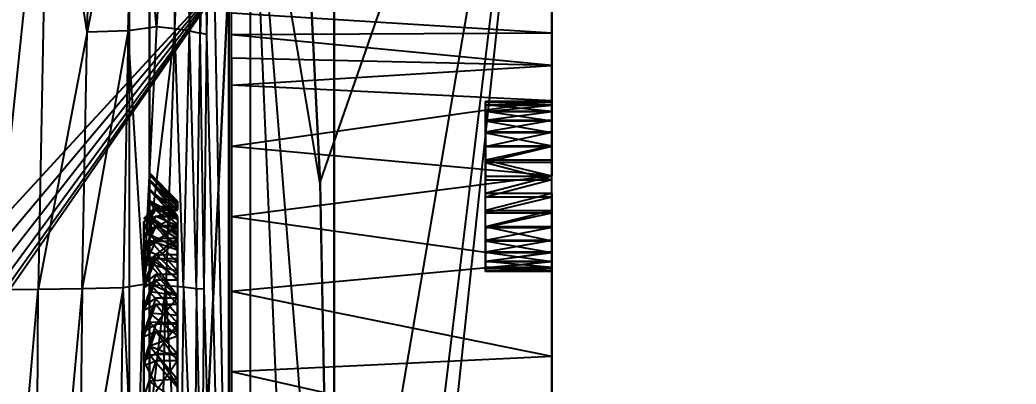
# Model space of a CAD drawing. Extents: x 11992 to 29481, y -6727 to 6811.
# Drawn here: x 18503.5 to 18649.6, y 3259.6 to 3313 of the extents above; entities that cross this region are included whole.
import ezdxf

# ---------------------------------------------------------------- set-up
doc = ezdxf.new("R2010")
doc.units = 0
doc.header["$MEASUREMENT"] = 0
doc.layers.get('0').update_dxf_attribs({"color": 8, "linetype": 'CONTINUOUS'})
for name, color, linetype in [('FF-FINISH【完成面】', 8, 'CONTINUOUS'), ('WALL', 8, 'CONTINUOUS'), ('zoylight 5回路', 4, 'CONTINUOUS')]:
    doc.layers.add(name, color=color, linetype=linetype)

msp = doc.modelspace()

# ---------------------------------------------------------------- linework, layer by layer
for p, q in [((18549.61, 3630.6, 559.57), (18549.61, 2730.6, 559.57)), ((18549.61, 3630.6, 429.57), (18549.61, 2730.6, 429.57)), ((18549.61, 3630.6, 429.57), (18549.61, 2730.6, 429.57)), ((18549.61, 3630.6, -40.43), (18549.61, 2730.6, -40.43)), ((18549.61, 2730.6, 559.57), (18549.61, 3630.6, 559.57)), ((18549.61, 2730.6, -2440.43), (18549.61, 3630.6, -2440.43)), ((18549.61, 2730.6, -2440.43), (18549.61, 3630.6, -2440.43)), ((18549.61, 2730.6, -2640.43), (18549.61, 3630.6, -2640.43)), ((18542.11, 3017.47, -2034.43), (18581.54, 3387.11, -2034.43)), ((18547.54, 3289.27, -2034.43), (18581.54, 3387.11, -2034.43)), ((18547.54, 3107.93, -2034.43), (18581.54, 3387.11, -2034.43)), ((18549.35, 3198.6, -2034.43), (18581.54, 3387.11, -2034.43)), ((18581.54, 3198.6, -2057.43), (18581.54, 3387.11, -2034.43)), ((18537.28, 3379.04, -2026.43), (18537.28, 3018.15, -2026.43)), ((18581.54, 3375.84, -2104.77), (18581.54, 3301, -2121.96)), ((18581.54, 3363.33, -2174.9), (18581.54, 3301.2, -2219.52)), ((18547.55, 3108.21, -2026.43), (18537.28, 3349.85, -2026.43)), ((18549.35, 3198.6, -2026.43), (18537.28, 3349.85, -2026.43)), ((18547.55, 3288.99, -2026.43), (18537.28, 3349.85, -2026.43)), ((18581.54, 3290.18, -2188.36), (18581.54, 3349.56, -2244.79)), ((18499.83, 3273.58, -1957.54), (18507.65, 3348.13, -1964)), ((18507.65, 3348.13, -1964), (18506.2, 3273.52, -1959.46)), ((18513.36, 3311.24, -1964.55), (18507.65, 3348.13, -1964)), ((18513.36, 3311.24, -1964.55), (18514.38, 3347.96, -1967.58)), ((18520.49, 3347.88, -1972.14), (18513.36, 3311.24, -1964.55)), ((18519.41, 3311.42, -1968.63), (18520.49, 3347.88, -1972.14)), ((18523.54, 3312.04, -1972.24), (18520.49, 3347.88, -1972.14)), ((18525.84, 3347.89, -1977.58), (18523.54, 3312.04, -1972.24)), ((18526.22, 3311.76, -1975.26), (18525.84, 3347.89, -1977.58)), ((18526.22, 3311.76, -1975.26), (18527.88, 3347.92, -1980.36)), ((18528.39, 3311.45, -1978.68), (18527.88, 3347.92, -1980.36)), ((18528.39, 3311.45, -1978.68), (18529.52, 3348, -1983.39)), ((18529.97, 3311.12, -1982.4), (18529.52, 3348, -1983.39)), ((18530.73, 3348.1, -1986.61), (18529.97, 3311.12, -1982.4)), ((18530.93, 3310.92, -1986.34), (18530.73, 3348.1, -1986.61)), ((18530.93, 3310.92, -1986.34), (18531.5, 3348.24, -1989.97)), ((18537.28, 3047.35, -2026.43), (18531.5, 3348.24, -1989.97)), ((18547.54, 3289.27, -2034.43), (18545.27, 3334.54, -2034.43)), ((18545.3, 3334.11, -2026.43), (18547.54, 3289.27, -2034.43)), ((18545.3, 3334.11, -2026.43), (18547.55, 3288.99, -2026.43)), ((18581.54, 3334.55, -2314.43), (18581.54, 3290.18, -2188.36)), ((18522.5, 3290.41, -1455.33), (18522.5, 3325.6, -1529.31)), ((18522.5, 3270.05, -1495.13), (18522.5, 3324.5, -1368.04)), ((18522.5, 3324.5, -1532.83), (18522.5, 3288.08, -1433.34)), ((18522.5, 3286.2, -1428.06), (18522.5, 3324.5, -1368.04)), ((18522.5, 3280.76, -1417.83), (18522.5, 3323.78, -1367.17)), ((18522.5, 3323.78, -1533.71), (18522.5, 3260.08, -1502.03)), ((18522.5, 3265.26, -1498.83), (18522.5, 3322.9, -1534.43)), ((18534.14, 3322.9, -1534.43), (18534.14, 3073.42, -1367.17)), ((18433.77, 3175.25, -2306.81), (18534.54, 3320.42, -2312)), ((18534.54, 3320.42, -2312), (18437.11, 3182.63, -2306.98)), ((18534.54, 3320.42, -2312), (18437.11, 3214.57, -2306.98)), ((18439.01, 3190.51, -2307.08), (18534.54, 3320.42, -2312)), ((18534.54, 3320.42, -2312), (18439.01, 3206.69, -2307.08)), ((18534.54, 3320.42, -2312), (18439.6, 3198.6, -2307.11)), ((18522.5, 3136.44, -1507.43), (18522.5, 3319.38, -1535.53)), ((18534.14, 3319.38, -1535.53), (18522.5, 3077.82, -1535.53)), ((18522.5, 3077.82, -1365.35), (18534.14, 3319.38, -1365.35)), ((18522.5, 3225.86, -1509), (18522.5, 3319.38, -1535.53)), ((18522.5, 3319.38, -1365.35), (18522.5, 3263.86, -1401.11)), ((18534.14, 3077.82, -1365.35), (18534.14, 3320.66, -1535.4)), ((18534.54, 3198.6, -2271.17), (18534.54, 3320.42, -2312)), ((18581.54, 3311.09, -2252.2), (18534.54, 3314.04, -2266.26)), ((18523.54, 3312.04, -1972.24), (18519.41, 3311.42, -1968.63)), ((18523.54, 3312.04, -1972.24), (18521.67, 3274.26, -1968.36)), ((18526.22, 3311.76, -1975.26), (18523.54, 3312.04, -1972.24)), ((18513.36, 3311.24, -1964.55), (18506.2, 3273.52, -1959.46)), ((18519.41, 3311.42, -1968.63), (18512.64, 3273.63, -1962.34)), ((18512.64, 3273.63, -1962.34), (18513.36, 3311.24, -1964.55)), ((18519.41, 3311.42, -1968.63), (18513.36, 3311.24, -1964.55)), ((18519.41, 3311.42, -1968.63), (18518.64, 3273.74, -1966.03)), ((18521.67, 3274.26, -1968.36), (18519.41, 3311.42, -1968.63)), ((18526.22, 3311.76, -1975.26), (18521.67, 3274.26, -1968.36)), ((18526.22, 3311.76, -1975.26), (18524.91, 3274.06, -1971.54)), ((18528.39, 3311.45, -1978.68), (18526.22, 3311.76, -1975.26)), ((18527.51, 3273.83, -1975.25), (18526.22, 3311.76, -1975.26)), ((18527.51, 3273.83, -1975.25), (18528.39, 3311.45, -1978.68)), ((18528.39, 3311.45, -1978.68), (18529.97, 3311.12, -1982.4)), ((18529.41, 3273.59, -1979.37), (18528.39, 3311.45, -1978.68)), ((18529.41, 3273.59, -1979.37), (18529.97, 3311.12, -1982.4)), ((18530.52, 3273.57, -1983.78), (18529.97, 3311.12, -1982.4)), ((18530.93, 3310.92, -1986.34), (18529.97, 3311.12, -1982.4)), ((18530.52, 3273.57, -1983.78), (18530.93, 3310.92, -1986.34)), ((18537.28, 3047.35, -2026.43), (18530.93, 3310.92, -1986.34)), ((18581.54, 3311.09, -2252.2), (18534.54, 3310.85, -2250.42)), ((18581.54, 3306.35, -2235.61), (18534.54, 3310.85, -2250.42)), ((18581.54, 3306.35, -2235.61), (18534.54, 3307.42, -2238.24)), ((18534.54, 3307.42, -2238.24), (18534.54, 3248.49, -2229.66)), ((18534.54, 3303.48, -2225.55), (18581.54, 3306.35, -2235.61)), ((18581.54, 3301.2, -2219.52), (18534.54, 3303.48, -2225.55)), ((18581.54, 3301.2, -2219.52), (18534.54, 3294.49, -2199.22)), ((18571.8, 3301, -2121.96), (18581.54, 3301.06, -2119.44)), ((18581.54, 3301.06, -2119.44), (18571.8, 3301.06, -2119.44)), ((18571.8, 3301.06, -2119.44), (18581.54, 3300.59, -2116.91)), ((18571.8, 3276.14, -2121.42), (18571.8, 3301.06, -2119.44)), ((18581.54, 3301, -2121.96), (18571.8, 3300.48, -2124.32)), ((18581.54, 3301, -2121.96), (18571.8, 3301, -2121.96)), ((18581.54, 3300.59, -2116.91), (18571.8, 3300.59, -2116.91)), ((18581.54, 3299.62, -2114.53), (18571.8, 3300.59, -2116.91)), ((18571.8, 3300.59, -2116.91), (18571.8, 3299.62, -2114.53)), ((18581.54, 3300.48, -2124.32), (18571.8, 3299.57, -2126.42)), ((18581.54, 3300.48, -2124.32), (18571.8, 3300.48, -2124.32)), ((18581.54, 3299.62, -2114.53), (18571.8, 3299.62, -2114.53)), ((18581.54, 3298.21, -2112.43), (18571.8, 3299.62, -2114.53)), ((18581.54, 3299.57, -2126.42), (18571.8, 3299.57, -2126.42)), ((18571.8, 3299.57, -2126.42), (18571.8, 3289.59, -2132.89)), ((18581.54, 3299.57, -2126.42), (18571.8, 3298.29, -2128.32)), ((18581.54, 3298.29, -2128.32), (18571.8, 3298.29, -2128.32)), ((18581.54, 3298.29, -2128.32), (18571.8, 3296.59, -2130.04)), ((18581.54, 3298.21, -2112.43), (18571.8, 3298.21, -2112.43)), ((18581.54, 3296.49, -2110.73), (18571.8, 3298.21, -2112.43)), ((18571.8, 3298.21, -2112.43), (18571.8, 3294.59, -2109.46)), ((18581.54, 3298.21, -2112.43), (18581.54, 3296.49, -2110.73)), ((18581.54, 3296.59, -2130.04), (18571.8, 3296.59, -2130.04)), ((18571.8, 3294.5, -2131.45), (18581.54, 3296.59, -2130.04)), ((18571.8, 3294.5, -2131.45), (18571.8, 3296.59, -2130.04)), ((18571.8, 3296.49, -2110.73), (18581.54, 3294.59, -2109.46)), ((18581.54, 3296.49, -2110.73), (18571.8, 3296.49, -2110.73)), ((18581.54, 3290.18, -2188.36), (18534.54, 3294.49, -2199.22)), ((18534.54, 3245.78, -2201.75), (18534.54, 3294.49, -2199.22)), ((18581.54, 3294.59, -2109.46), (18571.8, 3292.5, -2108.55)), ((18571.8, 3294.59, -2109.46), (18581.54, 3294.59, -2109.46)), ((18571.8, 3294.5, -2131.45), (18581.54, 3294.5, -2131.45)), ((18581.54, 3294.5, -2131.45), (18571.8, 3292.12, -2132.42)), ((18581.54, 3292.12, -2132.42), (18581.54, 3294.5, -2131.45)), ((18581.54, 3290.13, -2108.02), (18571.8, 3292.5, -2108.55)), ((18581.54, 3292.5, -2108.55), (18571.8, 3292.5, -2108.55)), ((18581.54, 3292.12, -2132.42), (18571.8, 3292.12, -2132.42)), ((18571.8, 3292.12, -2132.42), (18581.54, 3289.59, -2132.89)), ((18526.64, 3286.45, -1449.04), (18522.5, 3290.61, -1449.6)), ((18522.5, 3290.61, -1449.6), (18526.64, 3286.32, -1454.55)), ((18522.5, 3290.41, -1455.33), (18526.64, 3286.32, -1454.55)), ((18522.5, 3290.41, -1455.33), (18526.64, 3285.6, -1460.15)), ((18526.64, 3286.45, -1449.04), (18522.5, 3290.26, -1444.02)), ((18522.5, 3128.82, -1504.24), (18522.5, 3290.26, -1444.02)), ((18526.64, 3286.05, -1443.68), (18522.5, 3290.26, -1444.02)), ((18581.54, 3290.18, -2188.36), (18534.54, 3284.16, -2171.88)), ((18581.54, 3290.13, -2108.02), (18571.8, 3287.61, -2107.97)), ((18571.8, 3290.13, -2108.02), (18581.54, 3290.13, -2108.02)), ((18581.54, 3263.71, -2125.71), (18581.54, 3290.18, -2188.36)), ((18581.54, 3201.16, -2057.55), (18581.54, 3290.13, -2108.02)), ((18522.5, 3289.64, -1461.12), (18526.64, 3285.6, -1460.15)), ((18526.64, 3285.02, -1462.95), (18522.5, 3289.64, -1461.12)), ((18522.5, 3289.64, -1461.12), (18526.64, 3284.29, -1465.73)), ((18526.64, 3285.16, -1438.54), (18522.5, 3289.42, -1438.64)), ((18526.64, 3286.05, -1443.68), (18522.5, 3289.42, -1438.64)), ((18549.35, 3198.6, -2034.43), (18547.54, 3289.27, -2034.43)), ((18547.55, 3288.99, -2026.43), (18547.54, 3289.27, -2034.43)), ((18547.55, 3288.99, -2026.43), (18549.35, 3198.6, -2026.43)), ((18571.8, 3289.59, -2132.89), (18581.54, 3289.59, -2132.89)), ((18581.54, 3289.59, -2132.89), (18571.8, 3287.06, -2132.83)), ((18522.5, 3288.27, -1466.89), (18526.64, 3284.29, -1465.73)), ((18526.64, 3283.76, -1433.44), (18522.5, 3288.08, -1433.34)), ((18526.64, 3285.16, -1438.54), (18522.5, 3288.08, -1433.34)), ((18571.8, 3284.7, -2132.31), (18571.8, 3287.61, -2107.97)), ((18581.54, 3287.61, -2107.97), (18571.8, 3285.08, -2108.43)), ((18581.54, 3287.61, -2107.97), (18571.8, 3287.61, -2107.97)), ((18581.54, 3287.61, -2107.97), (18581.54, 3250.94, -2100.53)), ((18522.5, 3286.56, -1471.9), (18526.64, 3284.29, -1465.73)), ((18522.5, 3286.56, -1471.9), (18526.64, 3283.01, -1469.59)), ((18526.64, 3281.43, -1473.37), (18522.5, 3286.56, -1471.9)), ((18522.5, 3286.2, -1428.06), (18526.64, 3281.82, -1428.36)), ((18522.5, 3286.2, -1428.06), (18526.64, 3283.76, -1433.44)), ((18526.64, 3286.45, -1449.04), (18526.64, 3285.17, -1458.03)), ((18571.8, 3285.08, -2108.43), (18571.8, 3287.06, -2132.83)), ((18581.54, 3287.06, -2132.83), (18571.8, 3287.06, -2132.83)), ((18581.54, 3287.06, -2132.83), (18571.8, 3284.7, -2132.31)), ((18581.54, 3284.7, -2132.31), (18581.54, 3287.06, -2132.83)), ((18523.44, 3285.66, -1448.19), (18521.7, 3283.88, -1447.55)), ((18523.44, 3285.66, -1448.19), (18521.7, 3283.92, -1452.62)), ((18521.7, 3283.44, -1457.79), (18523.44, 3285.63, -1453.2)), ((18521.7, 3283.92, -1452.62), (18523.44, 3285.63, -1453.2)), ((18521.7, 3283.88, -1447.55), (18523.44, 3285.2, -1443.05)), ((18521.7, 3283.38, -1442.65), (18523.44, 3285.2, -1443.05)), ((18521.7, 3283.44, -1457.79), (18523.44, 3285.17, -1458.03)), ((18523.44, 3285.17, -1458.03), (18521.7, 3282.57, -1462.4)), ((18523.44, 3284.27, -1462.8), (18521.7, 3281.24, -1467.07)), ((18523.44, 3284.27, -1462.8), (18521.7, 3282.57, -1462.4)), ((18526.64, 3279.58, -1477.03), (18522.5, 3284.33, -1476.9)), ((18526.64, 3281.43, -1473.37), (18522.5, 3284.33, -1476.9)), ((18523.44, 3285.66, -1448.19), (18526.64, 3285.63, -1453.2)), ((18526.64, 3285.66, -1448.19), (18523.44, 3285.2, -1443.05)), ((18523.44, 3285.66, -1448.19), (18526.64, 3285.66, -1448.19)), ((18526.64, 3285.63, -1453.2), (18523.44, 3285.63, -1453.2)), ((18523.44, 3285.17, -1458.03), (18526.64, 3285.63, -1453.2)), ((18523.44, 3284.21, -1437.84), (18526.64, 3285.2, -1443.05)), ((18523.44, 3285.2, -1443.05), (18526.64, 3285.2, -1443.05)), ((18523.44, 3285.17, -1458.03), (18526.64, 3284.27, -1462.8)), ((18523.44, 3285.17, -1458.03), (18526.64, 3285.17, -1458.03)), ((18523.44, 3284.27, -1462.8), (18526.64, 3282.89, -1467.63)), ((18523.44, 3284.27, -1462.8), (18526.64, 3284.27, -1462.8)), ((18526.64, 3285.66, -1448.19), (18526.64, 3285.6, -1460.15)), ((18581.54, 3285.08, -2108.43), (18571.8, 3282.7, -2109.41)), ((18571.8, 3285.08, -2108.43), (18581.54, 3285.08, -2108.43)), ((18581.54, 3284.7, -2132.31), (18571.8, 3284.7, -2132.31)), ((18581.54, 3284.7, -2132.31), (18571.8, 3282.61, -2131.4)), ((18581.54, 3243.11, -2088.24), (18581.54, 3285.08, -2108.43)), ((18523.44, 3284.21, -1437.84), (18521.7, 3282.44, -1437.93)), ((18523.44, 3284.21, -1437.84), (18521.7, 3283.38, -1442.65)), ((18521.7, 3283.44, -1457.79), (18521.7, 3186.77, -1462.92)), ((18521.7, 3219.79, -1501.25), (18521.7, 3283.44, -1457.79)), ((18521.7, 3282.44, -1437.93), (18521.7, 3283.44, -1457.79)), ((18523.44, 3282.89, -1467.63), (18521.7, 3281.24, -1467.07)), ((18523.44, 3282.89, -1467.63), (18521.7, 3279.43, -1471.73)), ((18522.5, 3283.75, -1422.86), (18526.64, 3279.31, -1423.38)), ((18522.5, 3283.75, -1422.86), (18526.64, 3281.82, -1428.36)), ((18526.64, 3284.21, -1437.84), (18523.44, 3282.69, -1432.66)), ((18523.44, 3284.21, -1437.84), (18526.64, 3284.21, -1437.84)), ((18526.64, 3281.01, -1472.44), (18523.44, 3282.89, -1467.63)), ((18523.44, 3282.89, -1467.63), (18526.64, 3282.89, -1467.63)), ((18526.64, 3284.21, -1437.84), (18526.64, 3276.24, -1418.59)), ((18526.64, 3278.01, -1422.67), (18526.64, 3283.01, -1469.59)), ((18526.64, 3275.71, -1481.72), (18526.64, 3282.89, -1467.63)), ((18581.54, 3277.58, -2156.6), (18534.54, 3284.16, -2171.88)), ((18534.54, 3284.16, -2171.88), (18534.54, 3234.48, -2184.55)), ((18521.7, 3282.44, -1437.93), (18523.44, 3282.69, -1432.66)), ((18521.7, 3279.14, -1428.52), (18523.44, 3282.69, -1432.66)), ((18521.7, 3281.04, -1433.21), (18523.44, 3282.69, -1432.66)), ((18521.7, 3266.6, -1411.56), (18521.7, 3282.44, -1437.93)), ((18521.7, 3191.85, -1416.78), (18521.7, 3282.44, -1437.93)), ((18526.64, 3279.58, -1477.03), (18522.5, 3281.56, -1481.81)), ((18526.64, 3277.45, -1480.53), (18522.5, 3281.56, -1481.81)), ((18526.64, 3282.69, -1432.66), (18523.44, 3280.62, -1427.57)), ((18526.64, 3282.69, -1432.66), (18523.44, 3282.69, -1432.66)), ((18581.54, 3280.6, -2110.82), (18571.8, 3282.7, -2109.41)), ((18581.54, 3282.7, -2109.41), (18571.8, 3282.7, -2109.41)), ((18571.8, 3282.61, -2131.4), (18571.8, 3276.19, -2118.89)), ((18571.8, 3282.61, -2131.4), (18581.54, 3282.61, -2131.4)), ((18581.54, 3282.61, -2131.4), (18571.8, 3280.71, -2130.12)), ((18521.7, 3187, -1477.31), (18521.7, 3281.24, -1467.07)), ((18523.44, 3281.01, -1472.44), (18521.7, 3279.43, -1471.73)), ((18521.7, 3276.73, -1423.93), (18523.44, 3280.62, -1427.57)), ((18521.7, 3279.14, -1428.52), (18523.44, 3280.62, -1427.57)), ((18522.5, 3280.76, -1417.83), (18526.64, 3276.24, -1418.59)), ((18522.5, 3280.76, -1417.83), (18526.64, 3279.31, -1423.38)), ((18522.5, 3268.72, -1404.63), (18522.5, 3280.76, -1417.83)), ((18526.64, 3281.01, -1472.44), (18523.44, 3278.62, -1477.16)), ((18526.64, 3281.01, -1472.44), (18523.44, 3281.01, -1472.44)), ((18523.44, 3278.01, -1422.67), (18526.64, 3280.62, -1427.57)), ((18523.44, 3280.62, -1427.57), (18526.64, 3280.62, -1427.57)), ((18526.64, 3281.01, -1472.44), (18526.64, 3278.62, -1477.16)), ((18581.54, 3280.71, -2130.12), (18571.8, 3280.71, -2130.12)), ((18581.54, 3280.71, -2130.12), (18571.8, 3278.99, -2128.42)), ((18581.54, 3278.9, -2112.54), (18571.8, 3280.6, -2110.82)), ((18581.54, 3280.6, -2110.82), (18571.8, 3280.6, -2110.82)), ((18523.44, 3278.62, -1477.16), (18521.7, 3279.43, -1471.73)), ((18521.7, 3274.29, -1480.71), (18523.44, 3278.62, -1477.16)), ((18523.44, 3278.62, -1477.16), (18521.7, 3277.11, -1476.3)), ((18526.64, 3275.71, -1481.72), (18523.44, 3278.62, -1477.16)), ((18523.44, 3278.62, -1477.16), (18526.64, 3278.62, -1477.16)), ((18526.64, 3279.58, -1477.03), (18526.64, 3272.48, -1486.98)), ((18571.8, 3278.99, -2128.42), (18571.8, 3277.58, -2126.33)), ((18581.54, 3278.99, -2128.42), (18571.8, 3278.99, -2128.42)), ((18581.54, 3278.99, -2128.42), (18571.8, 3277.58, -2126.33)), ((18581.54, 3278.9, -2112.54), (18571.8, 3278.9, -2112.54)), ((18581.54, 3278.9, -2112.54), (18571.8, 3277.63, -2114.44)), ((18581.54, 3250.94, -2100.53), (18581.54, 3278.9, -2112.54)), ((18523.44, 3278.01, -1422.67), (18521.7, 3273.82, -1419.52)), ((18521.7, 3276.73, -1423.93), (18523.44, 3278.01, -1422.67)), ((18526.64, 3275.08, -1483.86), (18522.5, 3278.25, -1486.54)), ((18526.64, 3277.45, -1480.53), (18522.5, 3278.25, -1486.54)), ((18526.64, 3272.48, -1486.98), (18522.5, 3278.25, -1486.54)), ((18526.64, 3272.64, -1414.08), (18522.5, 3277.23, -1413.06)), ((18522.5, 3277.23, -1413.06), (18526.64, 3276.24, -1418.59)), ((18526.64, 3278.01, -1422.67), (18523.44, 3278.01, -1422.67)), ((18526.64, 3274.9, -1418.04), (18523.44, 3278.01, -1422.67)), ((18526.64, 3278.01, -1422.67), (18526.64, 3253.99, -1400.44)), ((18581.54, 3277.58, -2156.6), (18534.54, 3273.24, -2145.82)), ((18581.54, 3277.63, -2114.44), (18571.8, 3277.63, -2114.44)), ((18581.54, 3276.72, -2116.53), (18571.8, 3277.63, -2114.44)), ((18581.54, 3277.58, -2126.33), (18571.8, 3277.58, -2126.33)), ((18581.54, 3277.58, -2126.33), (18571.8, 3276.6, -2123.95)), ((18581.54, 3276.14, -2121.42), (18581.54, 3277.58, -2156.6)), ((18521.7, 3274.29, -1480.71), (18523.44, 3275.71, -1481.72)), ((18523.44, 3275.71, -1481.72), (18521.7, 3271, -1484.87)), ((18523.44, 3275.71, -1481.72), (18526.64, 3272.3, -1486.02)), ((18526.64, 3275.71, -1481.72), (18523.44, 3275.71, -1481.72)), ((18581.54, 3276.72, -2116.53), (18571.8, 3276.72, -2116.53)), ((18581.54, 3276.19, -2118.89), (18571.8, 3276.72, -2116.53)), ((18571.8, 3276.6, -2123.95), (18581.54, 3276.6, -2123.95)), ((18581.54, 3276.6, -2123.95), (18571.8, 3276.14, -2121.42)), ((18581.54, 3276.19, -2118.89), (18571.8, 3276.19, -2118.89)), ((18581.54, 3276.14, -2121.42), (18571.8, 3276.19, -2118.89)), ((18581.54, 3276.14, -2121.42), (18571.8, 3276.14, -2121.42)), ((18581.54, 3276.72, -2116.53), (18581.54, 3276.19, -2118.89)), ((18521.67, 3274.26, -1968.36), (18518.64, 3273.74, -1966.03)), ((18520.51, 3236.38, -1966.12), (18521.67, 3274.26, -1968.36)), ((18520.51, 3236.38, -1966.12), (18524.91, 3274.06, -1971.54)), ((18524.91, 3274.06, -1971.54), (18521.67, 3274.26, -1968.36)), ((18523.44, 3274.9, -1418.04), (18521.7, 3270.43, -1415.37)), ((18521.7, 3273.82, -1419.52), (18523.44, 3274.9, -1418.04)), ((18521.7, 3183.57, -1430.35), (18521.7, 3274.29, -1480.71)), ((18526.64, 3269.68, -1489.88), (18522.5, 3274.4, -1491.01)), ((18526.64, 3272.48, -1486.98), (18522.5, 3274.4, -1491.01)), ((18526.64, 3271.32, -1413.76), (18523.44, 3274.9, -1418.04)), ((18526.64, 3274.9, -1418.04), (18523.44, 3274.9, -1418.04)), ((18524.09, 3236.28, -1969.36), (18524.91, 3274.06, -1971.54)), ((18526.98, 3236.17, -1973.23), (18524.91, 3274.06, -1971.54)), ((18527.51, 3273.83, -1975.25), (18524.91, 3274.06, -1971.54)), ((18526.64, 3274.9, -1418.04), (18526.64, 3268.55, -1409.94)), ((18499.62, 3198.62, -1956.2), (18506.2, 3273.52, -1959.46)), ((18499.83, 3273.58, -1957.54), (18506.2, 3273.52, -1959.46)), ((18512.64, 3273.63, -1962.34), (18505.76, 3198.4, -1957.94)), ((18505.76, 3198.4, -1957.94), (18506.2, 3273.52, -1959.46)), ((18512.64, 3273.63, -1962.34), (18506.2, 3273.52, -1959.46)), ((18518.64, 3273.74, -1966.03), (18512.22, 3235.99, -1961.01)), ((18512.64, 3273.63, -1962.34), (18512.22, 3235.99, -1961.01)), ((18518.64, 3273.74, -1966.03), (18512.64, 3273.63, -1962.34)), ((18518.19, 3236.04, -1964.47), (18518.64, 3273.74, -1966.03)), ((18520.51, 3236.38, -1966.12), (18518.64, 3273.74, -1966.03)), ((18522.5, 3273.19, -1408.64), (18526.64, 3268.55, -1409.94)), ((18526.64, 3272.64, -1414.08), (18522.5, 3273.19, -1408.64)), ((18527.51, 3273.83, -1975.25), (18526.98, 3236.17, -1973.23)), ((18529.41, 3273.59, -1979.37), (18527.51, 3273.83, -1975.25)), ((18527.51, 3273.83, -1975.25), (18529.07, 3236.04, -1977.58)), ((18529.41, 3273.59, -1979.37), (18529.07, 3236.04, -1977.58)), ((18530.28, 3236.26, -1982.27), (18529.41, 3273.59, -1979.37)), ((18530.52, 3273.57, -1983.78), (18529.41, 3273.59, -1979.37)), ((18530.28, 3236.26, -1982.27), (18530.52, 3273.57, -1983.78)), ((18537.28, 3047.35, -2026.43), (18530.52, 3273.57, -1983.78)), ((18581.54, 3263.71, -2125.71), (18534.54, 3273.24, -2145.82)), ((18523.44, 3272.3, -1486.02), (18521.7, 3267.25, -1488.72)), ((18523.44, 3272.3, -1486.02), (18521.7, 3271, -1484.87)), ((18521.7, 3266.6, -1411.56), (18523.44, 3271.32, -1413.76)), ((18523.44, 3271.32, -1413.76), (18521.7, 3270.43, -1415.37)), ((18526.64, 3272.3, -1486.02), (18523.44, 3268.43, -1490)), ((18523.44, 3272.3, -1486.02), (18526.64, 3272.3, -1486.02)), ((18526.64, 3267.34, -1409.89), (18523.44, 3271.32, -1413.76)), ((18526.64, 3271.32, -1413.76), (18523.44, 3271.32, -1413.76)), ((18526.64, 3272.48, -1486.98), (18526.64, 3264.15, -1493.57)), ((18526.64, 3267.34, -1409.89), (18526.64, 3271.32, -1413.76)), ((18522.5, 3270.05, -1495.13), (18526.64, 3266.71, -1492.53)), ((18526.64, 3269.68, -1489.88), (18522.5, 3270.05, -1495.13)), ((18526.64, 3250.34, -1501.9), (18526.64, 3269.68, -1489.88)), ((18521.7, 3267.25, -1488.72), (18523.44, 3268.43, -1490)), ((18523.44, 3268.43, -1490), (18521.7, 3263.11, -1492.18)), ((18526.64, 3264.02, -1406.25), (18522.5, 3268.72, -1404.63)), ((18526.64, 3268.55, -1409.94), (18522.5, 3268.72, -1404.63)), ((18526.64, 3268.43, -1490), (18523.44, 3268.43, -1490)), ((18523.44, 3264.15, -1493.57), (18526.64, 3268.43, -1490)), ((18521.7, 3262.38, -1408.15), (18523.44, 3267.34, -1409.89)), ((18521.7, 3266.6, -1411.56), (18523.44, 3267.34, -1409.89)), ((18521.7, 3197.32, -1489.67), (18521.7, 3267.25, -1488.72)), ((18526.64, 3263.04, -1406.48), (18523.44, 3267.34, -1409.89)), ((18526.64, 3267.34, -1409.89), (18523.44, 3267.34, -1409.89)), ((18522.5, 3265.26, -1498.83), (18526.64, 3266.71, -1492.53)), ((18522.5, 3265.26, -1498.83), (18526.64, 3260.38, -1497.07)), ((18522.5, 3265.26, -1498.83), (18526.64, 3263.6, -1494.93)), ((18523.44, 3264.15, -1493.57), (18521.7, 3263.11, -1492.18)), ((18526.64, 3264.02, -1406.25), (18522.5, 3263.86, -1401.11)), ((18526.64, 3259.14, -1403.07), (18522.5, 3263.86, -1401.11)), ((18522.5, 3263.86, -1401.11), (18522.5, 3140.23, -1425.63)), ((18523.44, 3264.15, -1493.57), (18526.64, 3264.15, -1493.57)), ((18523.44, 3264.15, -1493.57), (18526.64, 3259.52, -1496.69)), ((18523.44, 3259.52, -1496.69), (18521.7, 3263.11, -1492.18)), ((18523.44, 3263.04, -1406.48), (18521.7, 3257.83, -1405.21)), ((18521.7, 3262.38, -1408.15), (18523.44, 3263.04, -1406.48)), ((18526.64, 3263.04, -1406.48), (18523.44, 3258.48, -1403.58)), ((18526.64, 3263.04, -1406.48), (18523.44, 3263.04, -1406.48)), ((18526.64, 3248.95, -1399.3), (18526.64, 3263.04, -1406.48)), ((18581.54, 3263.71, -2125.71), (18534.54, 3261.43, -2120.34)), ((18581.54, 3250.94, -2100.53), (18534.54, 3261.43, -2120.34)), ((18534.54, 3261.43, -2120.34), (18534.54, 3202.85, -2124.07)), ((18526.64, 3260.38, -1497.07), (18522.5, 3260.08, -1502.03)), ((18526.64, 3257.08, -1498.94), (18522.5, 3260.08, -1502.03)), ((18526.64, 3244.35, -1502.89), (18526.64, 3260.38, -1497.07))]:
    msp.add_line(p, q)
at = {"layer": 'FF-FINISH【完成面】'}
msp.add_line((18519.61, 2700.55), (18519.61, 3600.55), dxfattribs=at)
at = {"layer": 'WALL'}
msp.add_line((18549.62, 2730.55, 0), (18549.62, 3630.55, 0), dxfattribs=at)
at = {"layer": 'zoylight 5回路', "linetype": 'Continuous'}
msp.add_arc((14474.64, 3986.7), 4320.53, 318.70368, 19.63303, dxfattribs=at)

doc.saveas('drawing.dxf')
